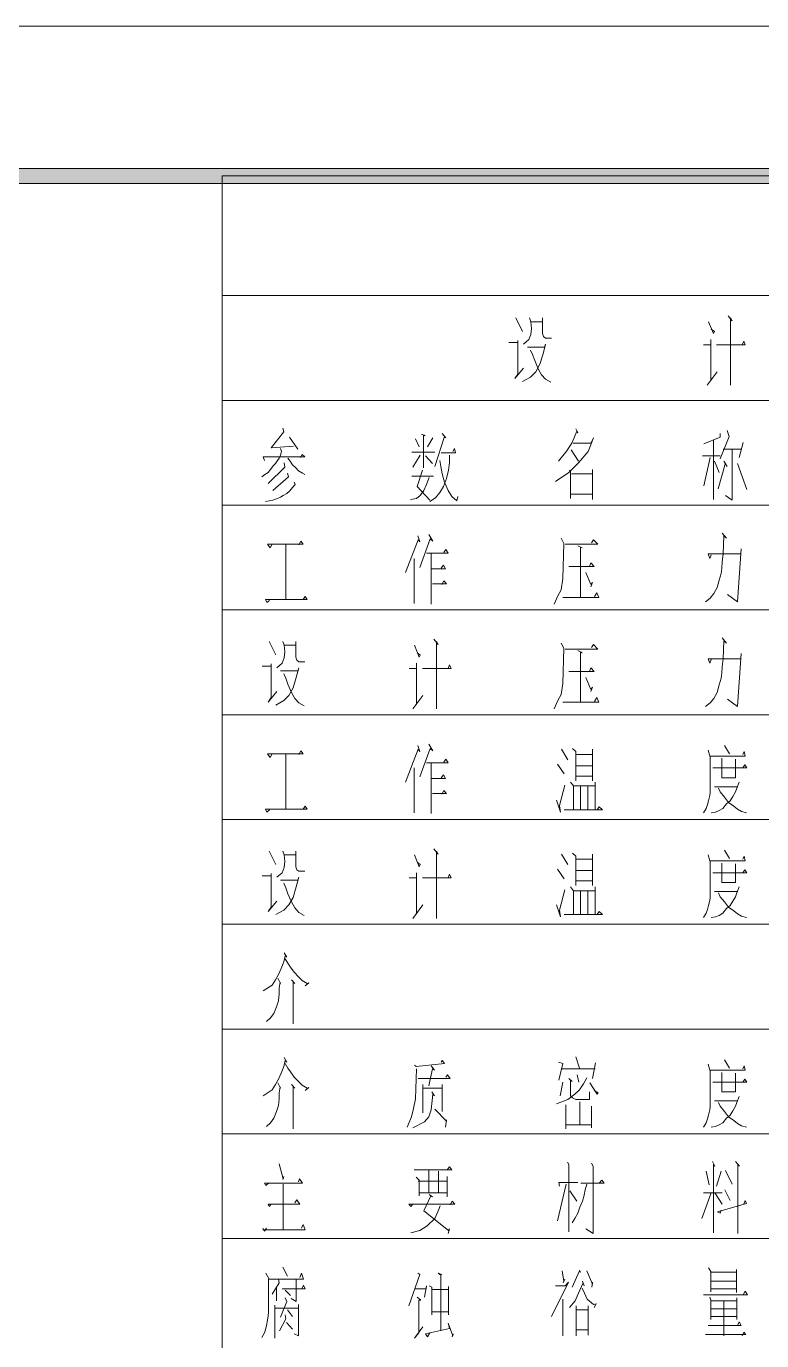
# Model space of a CAD drawing. Header units: millimetres. Extents: x 0 to 829, y 0 to 586.
# Drawn here: x 609.2 to 657.6, y 499 to 585.6 of the extents above; entities that cross this region are included whole.
import ezdxf

# ---------------------------------------------------------------- set-up
doc = ezdxf.new("R2010")
doc.units = ezdxf.units.MM

msp = doc.modelspace()

# ---------------------------------------------------------------- hatches: boundary and pattern name
h = msp.add_hatch(color=0)
h.dxf.hatch_style = 2
h.paths.add_polyline_path([(819.788528, 576.266028), (818.80075, 575.281778), (25.142472, 575.281778), (24.154694, 576.266028)])

# ---------------------------------------------------------------- linework, layer by layer
at = {"color": 0, "lineweight": 0}
for points in [[(0, 0), (0, 585.632278), (829.154778, 585.632278), (829.154778, 0)], [(819.788528, 576.266028), (818.80075, 575.281778), (25.142472, 575.281778), (24.154694, 576.266028)]]:
    msp.add_lwpolyline(points, close=True, dxfattribs=at)
for points in [[(622.070694, 575.772139), (622.070694, 332.253167)], [(622.070694, 575.772139), (769.958667, 575.772139)], [(769.958667, 567.887556), (622.070694, 567.887556)], [(641.431139, 566.42), (641.882694, 565.531)], [(642.330722, 566.42), (642.433028, 566.173056), (642.468306, 565.728556), (642.433028, 565.336972), (642.295444, 564.99125), (641.949722, 564.694917)], [(642.468306, 566.173056), (643.1915, 566.173056), (643.1915, 566.42), (643.1915, 565.386361), (643.262056, 565.188806), (643.399639, 565.090028), (643.780639, 565.090028)], [(655.422306, 566.568167), (655.697472, 566.222444), (655.595167, 566.42), (655.595167, 561.982056)], [(654.14525, 566.173056), (654.455694, 565.386361), (654.52625, 565.531), (654.318111, 565.679167)], [(640.983111, 564.793694), (641.57225, 564.793694), (641.57225, 564.941861), (641.57225, 562.722889), (641.364111, 562.426556), (641.949722, 563.118)], [(642.193139, 564.497361), (643.329083, 564.497361), (643.399639, 564.694917), (643.226778, 564.052861), (643.018639, 563.364944), (642.743472, 562.871056), (642.39775, 562.525333), (641.882694, 562.229)], [(653.799528, 564.645528), (654.282833, 564.645528), (654.282833, 564.99125), (654.282833, 562.278389)], [(654.663833, 564.645528), (656.561778, 564.645528), (656.459472, 564.892472), (656.353639, 564.645528)], [(642.39775, 564.299806), (642.535333, 564.003472), (642.676444, 563.608361), (642.916333, 563.068611), (643.124472, 562.6735), (643.399639, 562.377167), (643.745361, 562.179611)], [(654.042944, 561.982056), (654.699111, 562.871056)], [(769.958667, 560.983694), (622.070694, 560.983694)], [(626.064139, 559.152778), (626.131167, 558.905833), (625.302139, 557.868667), (626.787333, 557.967444)], [(626.512167, 558.560111), (627.0625, 557.769889)], [(635.204611, 558.757667), (635.448028, 558.658889), (635.342194, 558.708278), (635.342194, 556.538694), (635.342194, 557.575861), (634.583722, 557.575861), (636.104194, 557.575861)], [(636.5875, 558.807056), (636.827389, 558.510722), (636.725083, 558.6095), (636.104194, 556.637472)], [(645.38225, 559.103389), (645.523361, 558.856444), (645.452806, 558.955222), (645.142361, 558.214389), (644.796639, 557.671111), (644.246306, 556.983194)], [(654.90725, 558.807056), (654.90725, 558.560111), (653.834806, 558.115611)], [(655.355278, 559.004611), (655.492861, 558.6095), (654.90725, 557.131361)], [(625.926556, 557.819278), (625.993583, 557.62525), (625.926556, 557.378306), (625.820722, 557.18075), (625.718417, 557.032583), (625.580833, 556.835028), (625.44325, 556.686861), (625.270389, 556.439917), (625.097528, 556.242361), (624.889389, 556.094194), (624.68125, 555.946028)], [(634.827139, 558.461333), (635.067028, 557.918056)], [(635.966611, 558.510722), (635.620889, 557.918056)], [(636.516944, 557.526472), (637.448278, 557.526472), (637.38125, 557.819278), (637.275417, 557.62525)], [(645.209389, 558.165), (646.384139, 558.165), (646.557, 558.510722), (646.211278, 557.62525), (645.555111, 556.884417), (644.934222, 556.242361), (644.038167, 555.653222)], [(645.071806, 557.7205), (645.555111, 556.983194)], [(654.455694, 558.362556), (654.455694, 554.467889)], [(655.111861, 557.769889), (656.321889, 557.769889)], [(655.701, 557.769889), (655.701, 554.4185), (655.249444, 554.714833)], [(656.424194, 558.214389), (656.149028, 557.230139)], [(624.854111, 557.032583), (624.787083, 557.279528), (627.514056, 557.279528), (627.341194, 557.427694), (627.235361, 557.230139)], [(626.166444, 556.884417), (626.201722, 556.588083), (625.097528, 555.505056)], [(626.406333, 557.18075), (626.547444, 556.983194), (626.720306, 556.73625), (626.924917, 556.538694), (627.097778, 556.341139), (627.372944, 556.192972), (627.514056, 556.094194)], [(635.137583, 557.378306), (634.654278, 556.588083)], [(635.483306, 557.328917), (635.931333, 556.835028)], [(637.070806, 557.378306), (637.070806, 556.884417), (637.00025, 556.390528), (636.862667, 555.84725), (636.654528, 555.3075), (636.414639, 554.912389), (636.135944, 554.566667), (635.758472, 554.319722)], [(636.414639, 557.032583), (636.481667, 556.637472), (636.5875, 556.143583), (636.725083, 555.603833), (636.964972, 555.060556), (637.208389, 554.665444), (637.550583, 554.369111), (637.621139, 554.665444)], [(653.7325, 557.328917), (654.90725, 557.328917)], [(654.251083, 557.230139), (653.834806, 555.356889)], [(654.52625, 556.983194), (654.836694, 556.242361)], [(655.249444, 556.884417), (654.766139, 555.159333)], [(655.147139, 556.983194), (655.355278, 556.637472)], [(656.043194, 556.835028), (656.664083, 555.109944)], [(626.374583, 556.192972), (626.441611, 555.946028), (625.407972, 555.060556)], [(634.583722, 555.995417), (635.998361, 555.995417)], [(635.275167, 556.390528), (634.929444, 555.3075), (635.758472, 554.4185)], [(644.9695, 556.390528), (645.040056, 556.29175), (645.040056, 554.517278), (645.040056, 554.813611), (646.486444, 554.813611), (646.486444, 554.467889), (646.486444, 556.439917), (646.486444, 556.143583), (645.107083, 556.143583)], [(626.822611, 555.603833), (626.889639, 555.455667), (626.720306, 555.258111), (626.512167, 555.011167), (626.339306, 554.863), (626.095889, 554.714833), (625.926556, 554.616056), (625.718417, 554.517278), (625.407972, 554.4185), (624.924667, 554.319722)], [(635.723194, 555.896639), (635.515056, 555.406278), (635.377472, 555.060556), (635.137583, 554.714833), (634.894167, 554.517278), (634.481417, 554.467889)], [(696.012917, 554.083361), (622.070694, 554.083361)], [(625.372694, 551.511611), (625.235111, 551.264667), (625.06225, 551.511611), (627.408222, 551.511611), (627.270639, 551.709167), (627.133056, 551.462222)], [(634.964722, 552.054889), (635.102306, 551.659778), (635, 551.807944), (634.170972, 549.638361)], [(635.687917, 552.150139), (635.966611, 551.709167), (635.79375, 551.857333), (635.102306, 549.984083)], [(644.419167, 551.906722), (644.5885, 551.561), (644.521472, 549.24325), (644.419167, 548.502417), (644.211028, 548.110833), (643.967611, 547.567556)], [(644.694333, 551.511611), (646.832167, 551.511611), (646.557, 551.807944), (646.419417, 551.610389)], [(655.044833, 552.248917), (655.32, 551.906722), (655.147139, 552.054889), (655.111861, 550.869556), (655.044833, 550.326278), (655.009556, 549.934694), (654.974278, 549.588972), (654.836694, 549.144472), (654.699111, 548.650583), (654.490972, 548.259), (654.251083, 547.962667), (653.940639, 547.715722)], [(626.26875, 551.511611), (626.26875, 547.863889)], [(626.26875, 551.462222), (626.26875, 547.863889)], [(635.550333, 550.918944), (636.964972, 550.918944), (636.827389, 551.165889), (636.689806, 550.968333)], [(635.860778, 550.869556), (635.860778, 547.567556), (635.860778, 549.885306), (636.792111, 549.885306), (636.654528, 550.13225), (636.516944, 549.934694)], [(645.523361, 551.412833), (645.798528, 551.264667), (645.692694, 551.314056), (645.692694, 548.012056), (644.521472, 548.012056), (646.902722, 548.012056), (646.765139, 548.308389), (646.627556, 548.061444)], [(654.318111, 550.820167), (654.215806, 550.573222), (654.1135, 550.869556), (656.251333, 550.869556)], [(656.286611, 551.215278), (656.043194, 547.715722), (655.390556, 548.209611)], [(634.721306, 550.573222), (634.721306, 547.616944)], [(644.934222, 550.033472), (646.592278, 550.033472), (646.384139, 550.276889), (646.281833, 550.033472)], [(635.931333, 548.897528), (636.862667, 548.897528), (636.689806, 549.095083), (636.552222, 548.848139)], [(646.038417, 549.638361), (646.384139, 548.848139), (646.486444, 548.996306), (646.384139, 548.699972)], [(625.199833, 547.8145), (625.026972, 547.666333), (624.924667, 547.863889), (627.683389, 547.863889), (627.545806, 548.061444), (627.408222, 547.863889)], [(696.012917, 547.183028), (622.070694, 547.183028)], [(625.164556, 545.101639), (625.616111, 544.216167)], [(626.064139, 545.101639), (626.166444, 544.854694), (626.201722, 544.413722), (626.166444, 544.018611), (626.028861, 543.672889), (625.683139, 543.376556)], [(626.201722, 544.854694), (626.924917, 544.854694), (626.924917, 545.101639), (626.924917, 544.068), (626.995472, 543.870444), (627.133056, 543.771667), (627.514056, 543.771667)], [(634.756583, 544.854694), (635.067028, 544.068), (635.137583, 544.216167), (634.929444, 544.364333)], [(636.033639, 545.249806), (636.308806, 544.904083), (636.2065, 545.101639), (636.2065, 540.667222)], [(644.419167, 545.002861), (644.5885, 544.657139), (644.521472, 542.342917), (644.419167, 541.602083), (644.211028, 541.206972), (643.967611, 540.667222)], [(644.694333, 544.60775), (646.832167, 544.60775), (646.557, 544.904083), (646.419417, 544.706528)], [(655.044833, 545.348583), (655.32, 545.002861), (655.147139, 545.151028), (655.111861, 543.969222), (655.044833, 543.425944), (655.009556, 543.030833), (654.974278, 542.688639), (654.836694, 542.244139), (654.699111, 541.75025), (654.490972, 541.355139), (654.251083, 541.058806), (653.940639, 540.815389)], [(645.523361, 544.5125), (645.798528, 544.364333), (645.692694, 544.413722), (645.692694, 541.108194), (644.521472, 541.108194), (646.902722, 541.108194), (646.765139, 541.404528), (646.627556, 541.157583)], [(654.318111, 543.919833), (654.215806, 543.672889), (654.1135, 543.969222), (656.251333, 543.969222)], [(656.286611, 544.314944), (656.043194, 540.815389), (655.390556, 541.30575)], [(624.716528, 543.475333), (625.302139, 543.475333), (625.302139, 543.6235), (625.302139, 541.404528), (625.097528, 541.108194), (625.683139, 541.799639)], [(625.926556, 543.179), (627.0625, 543.179), (627.133056, 543.376556), (626.960194, 542.7345), (626.752056, 542.046583), (626.476889, 541.552694), (626.131167, 541.206972), (625.616111, 540.910639)], [(626.131167, 542.981444), (626.26875, 542.688639), (626.406333, 542.293528), (626.64975, 541.75025), (626.857889, 541.355139), (627.133056, 541.058806), (627.478778, 540.864778)], [(634.410861, 543.327167), (634.894167, 543.327167), (634.894167, 543.672889), (634.894167, 540.960028)], [(635.275167, 543.327167), (637.173111, 543.327167), (637.070806, 543.574111), (636.964972, 543.327167)], [(644.934222, 543.129611), (646.592278, 543.129611), (646.384139, 543.376556), (646.281833, 543.129611)], [(646.038417, 542.7345), (646.384139, 541.947806), (646.486444, 542.095972), (646.384139, 541.799639)], [(634.654278, 540.667222), (635.310444, 541.552694)], [(696.012917, 540.279167), (622.070694, 540.279167)], [(625.372694, 537.707417), (625.235111, 537.460472), (625.06225, 537.707417), (627.408222, 537.707417), (627.270639, 537.904972), (627.133056, 537.658028)], [(634.964722, 538.250694), (635.102306, 537.855583), (635, 538.00375), (634.170972, 535.834167)], [(635.687917, 538.349472), (635.966611, 537.904972), (635.79375, 538.053139), (635.102306, 536.179889)], [(644.450917, 538.00375), (644.867194, 537.312306)], [(645.177639, 538.053139), (645.38225, 537.855583), (645.38225, 535.932944), (645.38225, 536.229278), (646.486444, 536.229278), (646.486444, 535.932944), (646.486444, 538.00375), (646.486444, 537.658028), (645.417528, 537.658028)], [(654.1135, 537.954361), (654.215806, 537.55925), (656.561778, 537.55925), (656.49475, 537.855583), (656.388917, 537.658028)], [(655.182417, 538.250694), (655.528139, 537.707417)], [(626.26875, 537.707417), (626.26875, 534.059694)], [(626.26875, 537.658028), (626.26875, 534.059694)], [(635.550333, 537.118278), (636.964972, 537.118278), (636.827389, 537.361694), (636.689806, 537.164139)], [(635.860778, 537.068889), (635.860778, 533.763361), (635.860778, 536.081111), (636.792111, 536.081111), (636.654528, 536.328056), (636.516944, 536.1305)], [(644.17575, 537.0195), (644.623778, 536.377444)], [(645.417528, 536.920722), (646.454694, 536.920722)], [(654.251083, 537.55925), (654.251083, 535.14625), (654.215806, 534.948694), (654.14525, 534.602972), (654.078222, 534.356028), (653.975917, 534.109083), (653.803056, 533.81275)], [(654.423944, 536.772556), (656.664083, 536.772556), (656.5265, 536.970111), (656.388917, 536.772556)], [(655.009556, 537.411083), (655.009556, 536.1305), (655.905611, 536.1305), (655.905611, 537.361694)], [(634.721306, 536.772556), (634.721306, 533.81275)], [(635.931333, 535.096861), (636.862667, 535.096861), (636.689806, 535.290889), (636.552222, 535.047472)], [(644.105194, 534.652361), (644.383889, 533.862139), (644.313333, 534.306639), (644.659056, 535.636611)], [(645.040056, 535.834167), (645.244667, 535.587222), (645.244667, 534.010306), (644.623778, 534.010306), (647.142611, 534.010306), (646.938, 534.207861), (646.796889, 534.010306)], [(645.692694, 534.010306), (645.692694, 535.587222), (645.209389, 535.587222), (646.659306, 535.587222), (646.659306, 534.010306), (646.659306, 535.834167), (646.659306, 535.537833)], [(646.176, 535.587222), (646.176, 534.010306)], [(656.149028, 535.834167), (656.011444, 535.439056), (655.905611, 535.195639), (655.73275, 534.899306), (655.559889, 534.602972), (655.32, 534.405417), (655.080111, 534.109083), (654.836694, 533.960917), (654.596806, 533.862139), (654.318111, 533.81275)], [(654.52625, 535.537833), (656.078472, 535.537833)], [(654.801417, 535.439056), (654.90725, 535.195639), (655.182417, 534.849917), (655.457583, 534.504194), (655.803306, 534.25725), (656.043194, 534.059694), (656.321889, 533.911528), (656.632333, 533.81275)], [(625.199833, 534.010306), (625.026972, 533.862139), (624.924667, 534.059694), (627.683389, 534.059694), (627.545806, 534.25725), (627.408222, 534.059694)], [(769.958667, 533.378833), (622.070694, 533.378833)], [(625.164556, 531.300972), (625.616111, 530.411972)], [(626.064139, 531.300972), (626.166444, 531.054028), (626.201722, 530.609528), (626.166444, 530.214417), (626.028861, 529.868694), (625.683139, 529.575889)], [(626.201722, 531.054028), (626.924917, 531.054028), (626.924917, 531.300972), (626.924917, 530.263806), (626.995472, 530.06625), (627.133056, 529.967472), (627.514056, 529.967472)], [(634.756583, 531.054028), (635.067028, 530.263806), (635.137583, 530.411972), (634.929444, 530.560139)], [(636.033639, 531.449139), (636.308806, 531.103417), (636.2065, 531.300972), (636.2065, 526.863028)], [(644.450917, 531.103417), (644.867194, 530.411972)], [(645.177639, 531.152806), (645.38225, 530.95525), (645.38225, 529.032611), (645.38225, 529.328944), (646.486444, 529.328944), (646.486444, 529.032611), (646.486444, 531.103417), (646.486444, 530.757694), (645.417528, 530.757694)], [(654.1135, 531.054028), (654.215806, 530.658917), (656.561778, 530.658917), (656.49475, 530.95525), (656.388917, 530.757694)], [(655.182417, 531.350361), (655.528139, 530.807083)], [(644.17575, 530.115639), (644.623778, 529.477111)], [(645.417528, 530.016861), (646.454694, 530.016861)], [(654.251083, 530.658917), (654.251083, 528.242389), (654.215806, 528.044833), (654.14525, 527.702639), (654.078222, 527.455694), (653.975917, 527.20875), (653.803056, 526.912417)], [(654.423944, 529.868694), (656.664083, 529.868694), (656.5265, 530.06625), (656.388917, 529.868694)], [(655.009556, 530.51075), (655.009556, 529.230167), (655.905611, 529.230167), (655.905611, 530.461361)], [(624.716528, 529.671139), (625.302139, 529.671139), (625.302139, 529.819306), (625.302139, 527.603861), (625.097528, 527.307528), (625.683139, 527.995444)], [(625.926556, 529.378333), (627.0625, 529.378333), (627.133056, 529.575889), (626.960194, 528.933833), (626.752056, 528.242389), (626.476889, 527.752028), (626.131167, 527.406306), (625.616111, 527.109972)], [(626.131167, 529.180778), (626.26875, 528.884444), (626.406333, 528.489333), (626.64975, 527.946056), (626.857889, 527.554472), (627.133056, 527.258139), (627.478778, 527.060583)], [(634.410861, 529.5265), (634.894167, 529.5265), (634.894167, 529.868694), (634.894167, 527.159361)], [(635.275167, 529.5265), (637.173111, 529.5265), (637.070806, 529.769917), (636.964972, 529.5265)], [(644.105194, 527.752028), (644.383889, 526.961806), (644.313333, 527.406306), (644.659056, 528.736278)], [(645.040056, 528.933833), (645.244667, 528.686889), (645.244667, 527.109972), (644.623778, 527.109972), (647.142611, 527.109972), (646.938, 527.307528), (646.796889, 527.109972)], [(645.692694, 527.109972), (645.692694, 528.686889), (645.209389, 528.686889), (646.659306, 528.686889), (646.659306, 527.109972), (646.659306, 528.933833), (646.659306, 528.6375)], [(646.176, 528.686889), (646.176, 527.109972)], [(656.149028, 528.933833), (656.011444, 528.538722), (655.905611, 528.291778), (655.73275, 527.995444), (655.559889, 527.702639), (655.32, 527.505083), (655.080111, 527.20875), (654.836694, 527.060583), (654.596806, 526.961806), (654.318111, 526.912417)], [(654.52625, 528.6375), (656.078472, 528.6375)], [(654.801417, 528.538722), (654.90725, 528.291778), (655.182417, 527.946056), (655.457583, 527.603861), (655.803306, 527.356917), (656.043194, 527.159361), (656.321889, 527.011194), (656.632333, 526.912417)], [(634.654278, 526.863028), (635.310444, 527.752028)], [(769.958667, 526.4785), (622.070694, 526.4785)], [(626.166444, 524.594667), (626.339306, 524.298333), (626.237, 524.397111), (626.131167, 524.005528), (625.958306, 523.561028), (625.785444, 523.165917), (625.580833, 522.820194), (625.372694, 522.474472), (624.787083, 522.082889)], [(626.237, 524.199556), (626.406333, 523.90675), (626.579194, 523.659806), (626.822611, 523.314083), (627.097778, 523.01775), (627.341194, 522.770806), (627.683389, 522.57325), (627.789222, 522.622639), (627.545806, 522.425083)], [(625.753694, 522.918972), (625.926556, 522.57325), (625.891278, 522.672028), (625.820722, 522.276917), (625.820722, 521.885333), (625.785444, 521.440833), (625.647861, 521.045722), (625.475, 520.601222), (625.270389, 520.308417), (624.991694, 520.061472)], [(626.64975, 522.820194), (626.857889, 522.57325), (626.752056, 522.672028), (626.752056, 519.913306)], [(696.012917, 519.574639), (622.070694, 519.574639)], [(626.166444, 517.694333), (626.339306, 517.398), (626.237, 517.496778), (626.131167, 517.101667), (625.958306, 516.657167), (625.785444, 516.265583), (625.580833, 515.919861), (625.372694, 515.574139), (624.787083, 515.179028)], [(626.237, 517.299222), (626.406333, 517.002889), (626.579194, 516.755944), (626.822611, 516.41375), (627.097778, 516.117417), (627.341194, 515.870472), (627.683389, 515.672917), (627.789222, 515.722306), (627.545806, 515.52475)], [(634.894167, 516.9535), (634.827139, 514.981472), (634.689556, 514.342944), (634.548444, 513.799667), (634.273278, 513.108222)], [(634.756583, 517.200444), (634.858889, 517.101667), (636.725083, 517.299222), (636.5875, 517.496778), (636.516944, 517.398)], [(635.860778, 517.151056), (636.068917, 516.854722), (635.931333, 516.9535), (635.687917, 515.821083)], [(644.246306, 517.398), (644.521472, 517.299222), (644.278056, 516.216194)], [(644.486194, 516.9535), (646.659306, 516.9535)], [(645.38225, 517.743722), (645.625667, 517.002889)], [(646.694583, 517.348611), (646.486444, 516.314972)], [(654.1135, 517.249833), (654.215806, 516.854722), (656.561778, 516.854722), (656.49475, 517.151056), (656.388917, 516.9535)], [(655.182417, 517.546167), (655.528139, 517.002889)], [(635, 516.314972), (637.102556, 516.314972), (636.929694, 516.561917), (636.827389, 516.41375)], [(646.108972, 516.364361), (645.900833, 515.96925), (645.625667, 515.574139), (645.315222, 515.277806), (644.867194, 514.932083), (644.105194, 514.639278)], [(644.934222, 516.314972), (645.142361, 516.117417), (645.040056, 516.216194), (645.040056, 515.179028), (645.177639, 515.030861), (645.38225, 514.932083), (646.281833, 514.932083), (646.281833, 515.425972)], [(645.488083, 516.561917), (645.590389, 516.068028)], [(654.251083, 516.854722), (654.251083, 514.441722), (654.215806, 514.244167), (654.14525, 513.898444), (654.078222, 513.6515), (653.975917, 513.404556), (653.803056, 513.108222)], [(654.423944, 516.068028), (656.664083, 516.068028), (656.5265, 516.265583), (656.388917, 516.068028)], [(655.009556, 516.706556), (655.009556, 515.425972), (655.905611, 515.425972), (655.905611, 516.657167)], [(625.753694, 516.018639), (625.926556, 515.672917), (625.891278, 515.771694), (625.820722, 515.376583), (625.820722, 514.981472), (625.785444, 514.5405), (625.647861, 514.145389), (625.475, 513.700889), (625.270389, 513.404556), (624.991694, 513.157611)], [(626.64975, 515.919861), (626.857889, 515.672917), (626.752056, 515.771694), (626.752056, 513.009444)], [(635.896056, 515.425972), (636.068917, 515.179028), (635.966611, 515.277806), (635.860778, 514.244167), (635.687917, 513.799667), (635.41275, 513.453944), (634.654278, 513.058833)], [(635.310444, 514.046611), (635.310444, 515.919861), (635.310444, 515.672917), (636.5875, 515.672917), (636.5875, 515.919861), (636.5875, 514.145389)], [(644.521472, 516.068028), (644.348611, 515.179028)], [(646.313583, 516.018639), (646.796889, 515.277806), (646.867444, 515.376583), (646.592278, 515.52475)], [(644.729611, 514.589889), (644.729611, 513.009444), (644.729611, 513.256389), (646.419417, 513.256389), (646.419417, 513.058833), (646.419417, 514.491111), (646.419417, 513.355167)], [(645.660944, 514.783917), (645.660944, 513.305778)], [(656.149028, 515.129639), (656.011444, 514.738056), (655.905611, 514.491111), (655.73275, 514.194778), (655.559889, 513.898444), (655.32, 513.700889), (655.080111, 513.404556), (654.836694, 513.256389), (654.596806, 513.157611), (654.318111, 513.108222)], [(654.52625, 514.833306), (656.078472, 514.833306)], [(654.801417, 514.738056), (654.90725, 514.491111), (655.182417, 514.145389), (655.457583, 513.799667), (655.803306, 513.552722), (656.043194, 513.355167), (656.321889, 513.207), (656.632333, 513.108222)], [(636.104194, 514.293556), (636.862667, 513.503333), (636.862667, 513.602111), (636.792111, 513.108222)], [(696.012917, 512.674306), (622.070694, 512.674306)], [(625.820722, 510.695222), (626.095889, 509.707444), (626.131167, 509.855611), (626.064139, 509.658056)], [(634.721306, 510.300111), (637.208389, 510.300111), (637.070806, 510.497667), (636.897944, 510.300111)], [(634.858889, 509.806222), (635.067028, 509.608667), (635.067028, 508.575028), (635.067028, 508.772583), (636.897944, 508.772583), (636.897944, 508.525639), (636.897944, 509.855611), (636.897944, 509.559278), (635, 509.559278), (635.687917, 509.559278), (635.687917, 510.250722), (635.687917, 508.772583), (636.344083, 508.772583), (636.344083, 510.201333)], [(644.831917, 510.794), (644.934222, 510.645833), (644.934222, 506.207889)], [(646.419417, 510.744611), (646.521722, 510.547056), (646.521722, 506.109111), (646.038417, 506.405444)], [(653.975917, 510.201333), (654.180528, 509.312333)], [(654.388667, 510.843389), (654.561528, 510.547056), (654.455694, 510.645833), (654.455694, 506.1585)], [(654.974278, 510.201333), (654.663833, 509.213556)], [(655.249444, 510.250722), (655.701, 509.361722)], [(655.905611, 510.843389), (656.184306, 510.547056), (656.078472, 510.645833), (656.078472, 506.109111)], [(626.095889, 509.361722), (626.095889, 506.356056), (624.751806, 506.356056), (627.545806, 506.356056), (627.408222, 506.701778), (627.305917, 506.454833)], [(625.132806, 509.411111), (624.959944, 509.262944), (624.854111, 509.411111), (627.372944, 509.411111), (627.168333, 509.707444), (627.097778, 509.509889)], [(644.761361, 509.361722), (644.17575, 506.948722)], [(644.313333, 509.213556), (644.278056, 509.4605), (645.523361, 509.4605)], [(646.108972, 509.361722), (646.003139, 508.970139), (645.936111, 508.624417), (645.833806, 508.229306), (645.660944, 507.834194), (645.523361, 507.439083), (645.315222, 507.096889), (645.142361, 506.800556)], [(645.727972, 509.411111), (647.248444, 509.411111), (647.107333, 509.608667), (646.938, 509.411111)], [(625.302139, 508.03175), (625.164556, 507.883583), (625.097528, 508.03175), (627.200083, 508.03175), (626.995472, 508.328083), (626.857889, 508.130528)], [(635.723194, 508.673806), (635.931333, 508.525639), (635.8255, 508.575028), (635.377472, 507.58725), (637.00025, 506.306667), (637.070806, 506.405444), (636.964972, 506.109111)], [(645.004778, 508.92075), (645.452806, 508.229306)], [(654.318111, 508.772583), (653.697222, 507.096889)], [(653.803056, 508.772583), (655.044833, 508.772583)], [(654.561528, 508.772583), (655.044833, 508.03175)], [(655.217694, 508.970139), (655.559889, 508.278694)], [(634.654278, 508.03175), (634.516694, 507.883583), (634.379111, 508.03175), (637.413, 508.03175), (637.240139, 508.229306), (637.102556, 507.982361)], [(636.446389, 507.932972), (636.344083, 507.636639), (636.104194, 507.096889), (635.585611, 506.603), (635.102306, 506.306667), (634.516694, 506.1585)], [(654.974278, 507.636639), (654.90725, 507.439083), (654.734389, 507.537861), (656.632333, 508.081139), (656.561778, 508.278694), (656.459472, 508.03175)], [(696.012917, 505.773972), (622.070694, 505.773972)], [(624.751806, 506.454833), (624.854111, 506.257278), (624.991694, 506.454833)], [(625.132806, 503.103444), (625.132806, 501.180806), (625.132806, 500.933861), (625.097528, 500.686917), (625.06225, 500.390583), (624.991694, 500.044861), (624.959944, 499.847306), (624.854111, 499.5545), (624.68125, 499.258167)], [(624.959944, 503.498556), (625.164556, 503.103444), (627.4435, 503.103444), (627.305917, 503.498556), (627.200083, 503.202222)], [(625.785444, 503.103444), (625.820722, 502.8565), (625.372694, 502.115667)], [(626.064139, 503.890139), (626.374583, 503.301)], [(626.960194, 503.103444), (626.960194, 501.625306), (626.614472, 501.819333)], [(634.964722, 503.498556), (635.102306, 503.399778), (634.379111, 501.328972)], [(635.723194, 502.658944), (635.896056, 502.560167), (635.896056, 500.736306), (635.896056, 500.933861), (637.00025, 500.933861), (637.00025, 500.736306), (637.00025, 502.609556), (637.00025, 502.412), (635.896056, 502.412), (636.481667, 502.412), (636.481667, 499.702667), (636.481667, 503.350389), (636.308806, 503.498556), (636.552222, 503.399778)], [(644.486194, 503.643194), (644.5885, 502.955278), (644.659056, 503.103444), (644.55675, 502.8565)], [(645.625667, 503.692583), (645.692694, 503.547944), (645.625667, 503.643194), (645.142361, 502.560167)], [(646.108972, 503.643194), (646.486444, 502.757722), (646.486444, 502.905889), (646.454694, 502.560167)], [(654.14525, 503.84075), (654.286361, 503.593806), (654.286361, 502.263833), (654.286361, 502.461389), (655.976167, 502.461389), (655.976167, 502.214444), (655.976167, 503.741972), (655.976167, 503.547944), (654.286361, 503.547944), (655.976167, 503.547944), (655.976167, 502.955278), (654.286361, 502.955278)], [(625.647861, 502.560167), (625.647861, 501.674694)], [(626.028861, 502.461389), (627.545806, 502.461389), (627.4435, 502.708333), (627.341194, 502.510778)], [(626.237, 502.362611), (626.579194, 502.016889)], [(634.827139, 502.461389), (635.515056, 502.461389), (635.550333, 502.658944), (635.41275, 501.918111)], [(644.038167, 502.658944), (644.694333, 502.658944), (644.898944, 502.905889), (643.79475, 500.637528)], [(645.833806, 502.955278), (645.936111, 502.658944), (645.865556, 502.8565), (645.660944, 502.362611), (645.488083, 501.9675), (645.3505, 501.674694), (644.9695, 501.230194)], [(645.798528, 502.510778), (645.971389, 502.165056), (646.14425, 501.769944), (646.557, 501.42775), (646.729861, 501.477139), (646.592278, 501.230194)], [(653.803056, 502.066278), (656.699361, 502.066278), (656.561778, 502.313222), (656.424194, 502.066278)], [(625.545556, 501.378361), (625.545556, 499.208778)], [(626.237, 501.868722), (626.339306, 501.625306), (625.926556, 500.588139)], [(627.097778, 501.42775), (627.097778, 499.356944), (626.822611, 499.505111)], [(634.929444, 501.918111), (635.172861, 501.720556), (635.03175, 501.720556), (635.03175, 499.5545), (634.756583, 499.208778), (635.310444, 499.946083)], [(644.521472, 501.769944), (644.521472, 499.356944)], [(654.215806, 501.918111), (654.286361, 501.720556), (654.286361, 500.439972), (654.286361, 500.637528), (656.011444, 500.637528), (656.011444, 500.439972), (656.011444, 501.868722), (656.011444, 501.674694), (654.286361, 501.674694), (654.286361, 501.131417), (656.011444, 501.131417), (655.147139, 501.131417), (655.147139, 501.674694), (655.147139, 499.356944), (655.147139, 500.044861), (654.1135, 500.044861), (656.286611, 500.044861), (656.149028, 500.291806), (656.043194, 500.044861)], [(625.545556, 501.180806), (627.133056, 501.180806)], [(626.237, 500.736306), (626.26875, 500.489361), (625.856, 499.702667)], [(626.374583, 501.082028), (626.720306, 500.637528)], [(645.417528, 501.328972), (645.417528, 499.356944), (645.417528, 499.752056), (646.211278, 499.752056), (646.211278, 499.406333), (646.211278, 501.328972), (646.211278, 501.082028), (645.38225, 501.082028)], [(626.304028, 500.242417), (626.720306, 499.801444)], [(635.758472, 499.5545), (635.620889, 499.307556), (635.483306, 499.505111), (637.070806, 499.847306), (636.964972, 500.193028), (637.275417, 499.356944), (637.310694, 499.505111), (637.240139, 499.307556)], [(653.940639, 499.455722), (656.597056, 499.455722), (656.459472, 499.603889), (656.353639, 499.356944)]]:
    msp.add_lwpolyline(points, dxfattribs=at)

doc.saveas('drawing.dxf')
